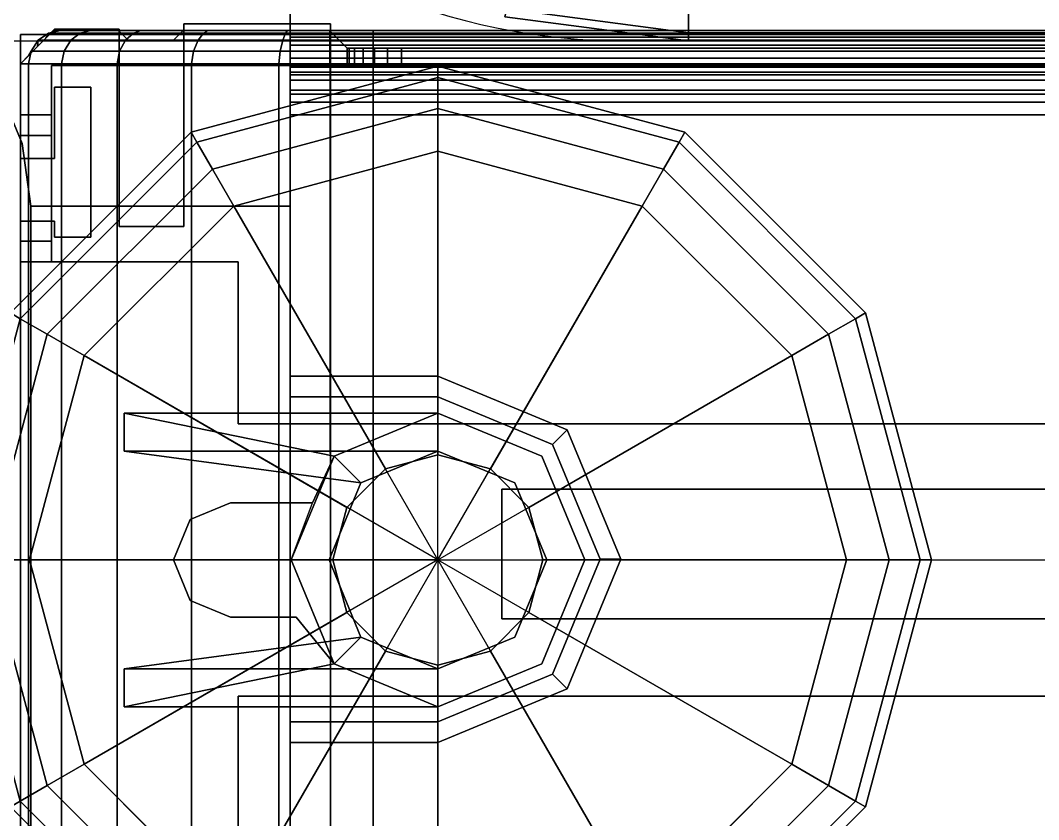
# Model space of a CAD drawing. Extents: x -170 to 1783, y -20 to 1205.
# Drawn here: x 430.321 to 432.285, y 285.136 to 286.676 of the extents above; entities that cross this region are included whole.
import ezdxf

# ---------------------------------------------------------------- set-up
doc = ezdxf.new("R2010")
doc.units = 0
doc.header["$LTSCALE"] = 96
doc.header["$MEASUREMENT"] = 0
for name, color, linetype in [('A-FURN-3-PANEL-GLIDE', 7, 'Continuous'), ('A-FURN-3-PANEL-GLIDE-HOUSING', 7, 'Continuous'), ('A-FURN-3-PANEL-RACE', 7, 'Continuous'), ('A-FURN-3-PANEL-SIDE1', 7, 'Continuous'), ('A-FURN-3-PANEL-TOPCAP', 7, 'Continuous'), ('A-FURN-3-PANEL-TRIM', 7, 'Continuous'), ('A-FURN-3-WKSF-TRIM', 7, 'Continuous'), ('A-FURN-P-PNLS', 7, 'Continuous'), ('A-FURN-P-PNLS-POWR', 7, 'Continuous'), ('A-FURN-P-WKSF', 7, 'Continuous'), ('AFUPN-3-SCGL', 7, 'Continuous'), ('AFUPN-P', 7, 'Continuous'), ('MAIN_FURN', 7, 'Continuous'), ('MAIN_PANEL', 7, 'Continuous'), ('MAIN_WKSURF', 7, 'Continuous')]:
    doc.layers.add(name, color=color, linetype=linetype)

# ---------------------------------------------------------------- blocks, each defined once
blk = doc.blocks.new('EC-EFP-444')
at = {"layer": 'A-FURN-3-PANEL-GLIDE', "color": 20, "linetype": 'Continuous'}
for points in [[(46.3098, 1.4649, 0.2464), (46.2908, 1.4759, 0.1642), (46.6391, 1.8242, 0.1642), (46.6501, 1.8052, 0.2464)], [(46.2908, 1.4759, 0.1642), (46.3098, 1.4649, 0.0821), (46.6501, 1.8052, 0.0821), (46.6391, 1.8242, 0.1642)], [(47.5799, 1.8052, 0.2464), (47.5909, 1.8242, 0.1642), (47.9392, 1.4759, 0.1642), (47.9202, 1.4649, 0.2464)], [(47.5909, 1.8242, 0.1642), (47.5799, 1.8052, 0.0821), (47.9202, 1.4649, 0.0821), (47.9392, 1.4759, 0.1642)], [(46.3619, 1.4348, 0.3065), (46.3098, 1.4649, 0.2464), (46.6501, 1.8052, 0.2464), (46.6802, 1.7531, 0.3065)], [(46.3098, 1.4649, 0.0821), (46.3619, 1.4348, 0.022), (46.6802, 1.7531, 0.022), (46.6501, 1.8052, 0.0821)], [(47.0138, 1.1754, 0.3285), (46.7213, 1.682, 0.3285), (47.115, 1.7875, 0.3285), (47.115, 1.2025, 0.3285)], [(47.115, 1.2025, 0.3285), (47.115, 1.7875, 0.3285), (47.5088, 1.682, 0.3285), (47.2163, 1.1754, 0.3285)], [(47.5498, 1.7531, 0.3065), (47.5799, 1.8052, 0.2464), (47.9202, 1.4649, 0.2464), (47.8681, 1.4348, 0.3065)], [(47.5799, 1.8052, 0.0821), (47.5498, 1.7531, 0.022), (47.8681, 1.4348, 0.022), (47.9202, 1.4649, 0.0821)], [(46.433, 1.3937, 0.3285), (46.3619, 1.4348, 0.3065), (46.6802, 1.7531, 0.3065), (46.7213, 1.682, 0.3285)], [(46.3619, 1.4348, 0.022), (46.433, 1.3937), (46.7213, 1.682), (46.6802, 1.7531, 0.022)], [(47.5088, 1.682, 0.3285), (47.5498, 1.7531, 0.3065), (47.8681, 1.4348, 0.3065), (47.797, 1.3937, 0.3285)], [(47.5498, 1.7531, 0.022), (47.5088, 1.682), (47.797, 1.3937), (47.8681, 1.4348, 0.022)], [(46.9396, 1.1013, 0.3285), (46.433, 1.3937, 0.3285), (46.7213, 1.682, 0.3285), (47.0138, 1.1754, 0.3285)], [(47.2163, 1.1754, 0.3285), (47.5088, 1.682, 0.3285), (47.797, 1.3937, 0.3285), (47.2904, 1.1013, 0.3285)], [(46.1853, 1, 0.2464), (46.1632, 1, 0.1642), (46.2908, 1.4759, 0.1642), (46.3098, 1.4649, 0.2464)], [(46.1632, 1, 0.1642), (46.1853, 1, 0.0821), (46.3098, 1.4649, 0.0821), (46.2908, 1.4759, 0.1642)], [(46.2454, 1, 0.3065), (46.1853, 1, 0.2464), (46.3098, 1.4649, 0.2464), (46.3619, 1.4348, 0.3065)], [(46.1853, 1, 0.0821), (46.2454, 1, 0.022), (46.3619, 1.4348, 0.022), (46.3098, 1.4649, 0.0821)], [(47.8681, 1.4348, 0.3065), (47.9202, 1.4649, 0.2464), (48.0447, 1, 0.2464), (47.9846, 1, 0.3065)], [(47.9202, 1.4649, 0.0821), (47.8681, 1.4348, 0.022), (47.9846, 1, 0.022), (48.0447, 1, 0.0821)], [(46.3275, 1, 0.3285), (46.2454, 1, 0.3065), (46.3619, 1.4348, 0.3065), (46.433, 1.3937, 0.3285)], [(46.2454, 1, 0.022), (46.3275, 1), (46.433, 1.3937), (46.3619, 1.4348, 0.022)], [(47.797, 1.3937, 0.3285), (47.8681, 1.4348, 0.3065), (47.9846, 1, 0.3065), (47.9025, 1, 0.3285)], [(47.8681, 1.4348, 0.022), (47.797, 1.3937), (47.9025, 1), (47.9846, 1, 0.022)], [(46.9125, 1, 0.3285), (46.3275, 1, 0.3285), (46.433, 1.3937, 0.3285), (46.9396, 1.1013, 0.3285)], [(47.2904, 1.1013, 0.3285), (47.797, 1.3937, 0.3285), (47.9025, 1, 0.3285), (47.3175, 1, 0.3285)], [(47.0138, 1.1754, 3.5747), (47.0138, 1.1754, 0.3285), (47.115, 1.2025, 0.3285), (47.115, 1.2025, 3.5747)], [(47.115, 1.2025, 3.5747), (47.115, 1.2025, 0.3285), (47.2163, 1.1754, 0.3285), (47.2163, 1.1754, 3.5747)], [(46.9396, 1.1013, 3.5747), (46.9396, 1.1013, 0.3285), (47.0138, 1.1754, 0.3285), (47.0138, 1.1754, 3.5747)], [(47.2163, 1.1754, 3.5747), (47.2163, 1.1754, 0.3285), (47.2904, 1.1013, 0.3285), (47.2904, 1.1013, 3.5747)], [(46.9125, 1, 3.5747), (46.9125, 1, 0.3285), (46.9396, 1.1013, 0.3285), (46.9396, 1.1013, 3.5747)], [(47.2904, 1.1013, 3.5747), (47.2904, 1.1013, 0.3285), (47.3175, 1, 0.3285), (47.3175, 1, 3.5747)], [(46.3098, 0.5351, 0.2464), (46.2908, 0.5241, 0.1642), (46.1632, 1, 0.1642), (46.1853, 1, 0.2464)], [(46.2908, 0.5241, 0.1642), (46.3098, 0.5351, 0.0821), (46.1853, 1, 0.0821), (46.1632, 1, 0.1642)], [(46.3619, 0.5652, 0.3065), (46.3098, 0.5351, 0.2464), (46.1853, 1, 0.2464), (46.2454, 1, 0.3065)], [(46.3098, 0.5351, 0.0821), (46.3619, 0.5652, 0.022), (46.2454, 1, 0.022), (46.1853, 1, 0.0821)], [(46.433, 0.6063, 0.3285), (46.3619, 0.5652, 0.3065), (46.2454, 1, 0.3065), (46.3275, 1, 0.3285)], [(46.3619, 0.5652, 0.022), (46.433, 0.6063), (46.3275, 1), (46.2454, 1, 0.022)], [(46.9396, 0.8988, 0.3285), (46.433, 0.6063, 0.3285), (46.3275, 1, 0.3285), (46.9125, 1, 0.3285)], [(46.9396, 0.8988, 3.5747), (46.9396, 0.8988, 0.3285), (46.9125, 1, 0.3285), (46.9125, 1, 3.5747)], [(47.3175, 1, 3.5747), (47.3175, 1, 0.3285), (47.2904, 0.8988, 0.3285), (47.2904, 0.8988, 3.5747)], [(47.3175, 1, 0.3285), (47.9025, 1, 0.3285), (47.797, 0.6063, 0.3285), (47.2904, 0.8988, 0.3285)], [(47.9025, 1, 0.3285), (47.9846, 1, 0.3065), (47.8681, 0.5652, 0.3065), (47.797, 0.6063, 0.3285)], [(47.9846, 1, 0.022), (47.9025, 1), (47.797, 0.6063), (47.8681, 0.5652, 0.022)], [(47.9846, 1, 0.3065), (48.0447, 1, 0.2464), (47.9202, 0.5351, 0.2464), (47.8681, 0.5652, 0.3065)], [(48.0447, 1, 0.0821), (47.9846, 1, 0.022), (47.8681, 0.5652, 0.022), (47.9202, 0.5351, 0.0821)], [(47.0138, 0.8246, 0.3285), (46.7213, 0.318, 0.3285), (46.433, 0.6063, 0.3285), (46.9396, 0.8988, 0.3285)], [(47.0138, 0.8246, 3.5747), (47.0138, 0.8246, 0.3285), (46.9396, 0.8988, 0.3285), (46.9396, 0.8988, 3.5747)], [(47.2904, 0.8988, 3.5747), (47.2904, 0.8988, 0.3285), (47.2163, 0.8246, 0.3285), (47.2163, 0.8246, 3.5747)], [(47.2904, 0.8988, 0.3285), (47.797, 0.6063, 0.3285), (47.5088, 0.318, 0.3285), (47.2163, 0.8246, 0.3285)], [(47.115, 0.7975, 0.3285), (47.115, 0.2125, 0.3285), (46.7213, 0.318, 0.3285), (47.0138, 0.8246, 0.3285)], [(47.115, 0.7975, 3.5747), (47.115, 0.7975, 0.3285), (47.0138, 0.8246, 0.3285), (47.0138, 0.8246, 3.5747)], [(47.2163, 0.8246, 3.5747), (47.2163, 0.8246, 0.3285), (47.115, 0.7975, 0.3285), (47.115, 0.7975, 3.5747)], [(47.2163, 0.8246, 0.3285), (47.5088, 0.318, 0.3285), (47.115, 0.2125, 0.3285), (47.115, 0.7975, 0.3285)], [(46.7213, 0.318, 0.3285), (46.6802, 0.2469, 0.3065), (46.3619, 0.5652, 0.3065), (46.433, 0.6063, 0.3285)], [(46.6802, 0.2469, 0.022), (46.7213, 0.318), (46.433, 0.6063), (46.3619, 0.5652, 0.022)], [(47.797, 0.6063, 0.3285), (47.8681, 0.5652, 0.3065), (47.5498, 0.2469, 0.3065), (47.5088, 0.318, 0.3285)], [(47.8681, 0.5652, 0.022), (47.797, 0.6063), (47.5088, 0.318), (47.5498, 0.2469, 0.022)], [(46.6802, 0.2469, 0.3065), (46.6501, 0.1948, 0.2464), (46.3098, 0.5351, 0.2464), (46.3619, 0.5652, 0.3065)], [(46.6501, 0.1948, 0.0821), (46.6802, 0.2469, 0.022), (46.3619, 0.5652, 0.022), (46.3098, 0.5351, 0.0821)], [(47.8681, 0.5652, 0.3065), (47.9202, 0.5351, 0.2464), (47.5799, 0.1948, 0.2464), (47.5498, 0.2469, 0.3065)], [(47.9202, 0.5351, 0.0821), (47.8681, 0.5652, 0.022), (47.5498, 0.2469, 0.022), (47.5799, 0.1948, 0.0821)], [(46.6501, 0.1948, 0.2464), (46.6391, 0.1758, 0.1642), (46.2908, 0.5241, 0.1642), (46.3098, 0.5351, 0.2464)], [(46.6391, 0.1758, 0.1642), (46.6501, 0.1948, 0.0821), (46.3098, 0.5351, 0.0821), (46.2908, 0.5241, 0.1642)], [(47.9202, 0.5351, 0.2464), (47.9392, 0.5241, 0.1642), (47.5909, 0.1758, 0.1642), (47.5799, 0.1948, 0.2464)], [(47.9392, 0.5241, 0.1642), (47.9202, 0.5351, 0.0821), (47.5799, 0.1948, 0.0821), (47.5909, 0.1758, 0.1642)], [(47.115, 0.2125, 0.3285), (47.115, 0.1304, 0.3065), (46.6802, 0.2469, 0.3065), (46.7213, 0.318, 0.3285)], [(47.115, 0.1304, 0.022), (47.115, 0.2125), (46.7213, 0.318), (46.6802, 0.2469, 0.022)], [(47.5088, 0.318, 0.3285), (47.5498, 0.2469, 0.3065), (47.115, 0.1304, 0.3065), (47.115, 0.2125, 0.3285)], [(47.5498, 0.2469, 0.022), (47.5088, 0.318), (47.115, 0.2125), (47.115, 0.1304, 0.022)], [(47.115, 0.1304, 0.3065), (47.115, 0.0703, 0.2464), (46.6501, 0.1948, 0.2464), (46.6802, 0.2469, 0.3065)], [(47.115, 0.0703, 0.0821), (47.115, 0.1304, 0.022), (46.6802, 0.2469, 0.022), (46.6501, 0.1948, 0.0821)], [(47.5498, 0.2469, 0.3065), (47.5799, 0.1948, 0.2464), (47.115, 0.0703, 0.2464), (47.115, 0.1304, 0.3065)], [(47.5799, 0.1948, 0.0821), (47.5498, 0.2469, 0.022), (47.115, 0.1304, 0.022), (47.115, 0.0703, 0.0821)], [(47.115, 0.0703, 0.2464), (47.115, 0.0483, 0.1642), (46.6391, 0.1758, 0.1642), (46.6501, 0.1948, 0.2464)], [(47.115, 0.0483, 0.1642), (47.115, 0.0703, 0.0821), (46.6501, 0.1948, 0.0821), (46.6391, 0.1758, 0.1642)], [(47.5799, 0.1948, 0.2464), (47.5909, 0.1758, 0.1642), (47.115, 0.0483, 0.1642), (47.115, 0.0703, 0.2464)], [(47.5909, 0.1758, 0.1642), (47.5799, 0.1948, 0.0821), (47.115, 0.0703, 0.0821), (47.115, 0.0483, 0.1642)]]:
    blk.add_3dface(points, dxfattribs=at)
at = {"layer": 'A-FURN-3-PANEL-GLIDE', "color": 20, "linetype": 'Continuous', "invisible_edges": 12}
for points in [[(47.115, 1), (47.115, 1.7875), (46.7213, 1.682)], [(47.115, 1), (47.5088, 1.682), (47.115, 1.7875)], [(47.115, 1), (46.7213, 1.682), (46.433, 1.3937)], [(47.115, 1), (47.797, 1.3937), (47.5088, 1.682)], [(47.115, 1), (46.433, 1.3937), (46.3275, 1)], [(47.115, 1), (47.9025, 1), (47.797, 1.3937)], [(47.115, 1), (46.3275, 1), (46.433, 0.6063)], [(47.115, 1), (46.433, 0.6063), (46.7213, 0.318)], [(47.115, 1), (46.7213, 0.318), (47.115, 0.2125)], [(47.115, 1), (47.115, 0.2125), (47.5088, 0.318)], [(47.115, 1), (47.5088, 0.318), (47.797, 0.6063)], [(47.115, 1), (47.797, 0.6063), (47.9025, 1)]]:
    blk.add_3dface(points, dxfattribs=at)
at = {"layer": 'A-FURN-3-PANEL-GLIDE-HOUSING', "color": 40, "linetype": 'Continuous'}
for points in [[(47.1152, 1.3517, 3.6147), (46.8656, 1.2483, 3.6147), (46.8656, 1.2483, 4.1997), (47.1152, 1.3517, 4.1997)], [(47.1152, 1.3517, 4.1997), (46.8656, 1.2483, 4.1997), (46.8939, 1.22, 4.2397), (47.1152, 1.3117, 4.2397)], [(47.1152, 1.3117, 3.5747), (46.8939, 1.22, 3.5747), (46.8656, 1.2483, 3.6147), (47.1152, 1.3517, 3.6147)], [(47.1152, 1.3517, 4.1997), (47.1152, 1.3117, 4.2397), (47.4, 1.3117, 4.2397), (47.4, 1.3517, 4.1997)], [(47.1152, 1.3517, 4.1997), (47.4, 1.3517, 4.1997), (47.4, 1.3517, 3.6147), (47.1152, 1.3517, 3.6147)], [(47.1152, 1.3117, 3.5747), (47.1152, 1.3517, 3.6147), (47.4, 1.3517, 3.6147), (47.4, 1.3117, 3.5747)], [(47.115, 1.283, 3.5747), (46.9149, 1.2001, 3.5747), (46.9149, 1.2001, 1.7347), (47.115, 1.283, 1.7347)], [(47.3151, 1.2001, 2.2447), (47.72, 1.283, 3.3867), (47.72, 1.283, 3.5747), (47.115, 1.283, 3.5747)], [(47.3151, 1.2001, 2.2447), (47.115, 1.283, 3.5747), (47.115, 1.283, 1.7347), (47.3151, 1.2001, 1.7347)], [(47.72, 1.21, 3.3867), (47.72, 1.283, 3.3867), (47.3151, 1.2001, 2.2447), (47.2635, 1.1485, 2.2447)], [(47.72, 1.21, 3.3867), (47.72, 1.21, 3.5747), (47.72, 1.283, 3.5747), (47.72, 1.283, 3.3867)], [(46.8656, 1.2483, 3.6147), (46.7622, 0.9987, 3.6147), (46.7622, 0.9987, 4.1997), (46.8656, 1.2483, 4.1997)], [(46.8656, 1.2483, 4.1997), (46.7622, 0.9987, 4.1997), (46.8022, 0.9987, 4.2397), (46.8939, 1.22, 4.2397)], [(46.8939, 1.22, 3.5747), (46.8022, 0.9987, 3.5747), (46.7622, 0.9987, 3.6147), (46.8656, 1.2483, 3.6147)], [(46.9149, 1.2001, 3.5747), (46.832, 1, 3.5747), (46.832, 1, 1.7347), (46.9149, 1.2001, 1.7347)], [(47.115, 1.21, 1.7347), (46.9665, 1.1485, 1.7347), (46.9665, 1.1485, 3.5747), (47.115, 1.21, 3.5747)], [(47.115, 1.21, 3.5747), (47.72, 1.21, 3.5747), (47.72, 1.21, 3.3867), (47.2635, 1.1485, 2.2447)], [(47.2635, 1.1485, 1.7347), (47.115, 1.21, 1.7347), (47.115, 1.21, 3.5747), (47.2635, 1.1485, 2.2447)], [(47.3151, 1.2001, 1.7347), (47.3884, 1.11, 1.7347), (47.3884, 1.11, 2.2447), (47.3151, 1.2001, 2.2447)], [(47.398, 1, 1.7347), (47.3151, 1.2001, 1.7347), (47.3151, 1.2001, 2.2447), (47.398, 1, 2.2447)], [(46.9665, 1.1485, 1.7347), (46.905, 1, 1.7347), (46.905, 1, 3.5747), (46.9665, 1.1485, 3.5747)], [(47.325, 1, 1.7347), (47.2635, 1.1485, 1.7347), (47.2635, 1.1485, 2.2447), (47.325, 1, 2.2447)], [(47.3884, 1.11, 2.2447), (47.3884, 1.11, 1.7347), (47.515, 1.11, 1.7347), (47.515, 1.11, 2.2447)], [(47.5928, 1.0778, 2.2447), (47.515, 1.11, 2.2447), (47.515, 1.11, 1.7347), (47.5928, 1.0778, 1.7347)], [(47.625, 1, 2.2447), (47.5928, 1.0778, 2.2447), (47.5928, 1.0778, 1.7347), (47.625, 1, 1.7347)], [(46.7622, 0.9987, 3.6147), (46.8656, 0.7491, 3.6147), (46.8656, 0.7491, 4.1997), (46.7622, 0.9987, 4.1997)], [(46.7622, 0.9987, 4.1997), (46.8656, 0.7491, 4.1997), (46.8939, 0.7773, 4.2397), (46.8022, 0.9987, 4.2397)], [(46.8022, 0.9987, 3.5747), (46.8939, 0.7773, 3.5747), (46.8656, 0.7491, 3.6147), (46.7622, 0.9987, 3.6147)], [(46.832, 1, 3.5747), (46.9149, 0.7999, 3.5747), (46.9149, 0.7999, 1.7347), (46.832, 1, 1.7347)], [(46.905, 1, 1.7347), (46.9665, 0.8515, 1.7347), (46.9665, 0.8515, 3.5747), (46.905, 1, 3.5747)], [(47.2635, 0.8515, 1.7347), (47.325, 1, 1.7347), (47.325, 1, 2.2447), (47.2635, 0.8515, 2.2447)], [(47.3151, 0.7999, 1.7347), (47.398, 1, 1.7347), (47.398, 1, 2.2447), (47.3151, 0.7999, 2.2447)], [(47.3151, 0.7999, 2.2447), (47.398, 1, 2.2447), (47.3568, 0.89, 2.2447)], [(47.5928, 0.9222, 2.2447), (47.625, 1, 2.2447), (47.625, 1, 1.7347), (47.5928, 0.9222, 1.7347)], [(47.515, 0.89, 2.2447), (47.5928, 0.9222, 2.2447), (47.5928, 0.9222, 1.7347), (47.515, 0.89, 1.7347)], [(47.3568, 0.89, 1.7347), (47.3151, 0.7999, 1.7347), (47.3151, 0.7999, 2.2447), (47.3568, 0.89, 2.2447)], [(47.515, 0.89, 1.7347), (47.3568, 0.89, 1.7347), (47.3568, 0.89, 2.2447), (47.515, 0.89, 2.2447)], [(46.9665, 0.8515, 1.7347), (47.115, 0.79, 1.7347), (47.115, 0.79, 3.5747), (46.9665, 0.8515, 3.5747)], [(47.72, 0.79, 3.3867), (47.72, 0.79, 3.5747), (47.115, 0.79, 3.5747), (47.2635, 0.8515, 2.2447)], [(47.115, 0.79, 1.7347), (47.2635, 0.8515, 1.7347), (47.2635, 0.8515, 2.2447), (47.115, 0.79, 3.5747)], [(47.72, 0.717, 3.3867), (47.72, 0.79, 3.3867), (47.2635, 0.8515, 2.2447), (47.3151, 0.7999, 2.2447)], [(46.9149, 0.7999, 3.5747), (47.115, 0.717, 3.5747), (47.115, 0.717, 1.7347), (46.9149, 0.7999, 1.7347)], [(47.3151, 0.7999, 2.2447), (47.115, 0.717, 3.5747), (47.72, 0.717, 3.5747), (47.72, 0.717, 3.3867)], [(47.115, 0.717, 3.5747), (47.3151, 0.7999, 2.2447), (47.3151, 0.7999, 1.7347), (47.115, 0.717, 1.7347)], [(47.72, 0.79, 3.5747), (47.72, 0.79, 3.3867), (47.72, 0.717, 3.3867), (47.72, 0.717, 3.5747)], [(46.8656, 0.7491, 4.1997), (47.1152, 0.6457, 4.1997), (47.1152, 0.6857, 4.2397), (46.8939, 0.7773, 4.2397)], [(46.8939, 0.7773, 3.5747), (47.1152, 0.6857, 3.5747), (47.1152, 0.6457, 3.6147), (46.8656, 0.7491, 3.6147)], [(46.8656, 0.7491, 3.6147), (47.1152, 0.6457, 3.6147), (47.1152, 0.6457, 4.1997), (46.8656, 0.7491, 4.1997)], [(47.4, 0.6457, 4.1997), (47.4, 0.6857, 4.2397), (47.1152, 0.6857, 4.2397), (47.1152, 0.6457, 4.1997)], [(47.4, 0.6857, 3.5747), (47.4, 0.6457, 3.6147), (47.1152, 0.6457, 3.6147), (47.1152, 0.6857, 3.5747)], [(47.4, 0.6457, 3.6147), (47.4, 0.6457, 4.1997), (47.1152, 0.6457, 4.1997), (47.1152, 0.6457, 3.6147)]]:
    blk.add_3dface(points, dxfattribs=at)
for points, invisible_edges in [([(46.8939, 1.22, 4.2397), (46.8939, 0.7773, 4.2397), (47.1152, 0.6857, 4.2397), (47.1152, 1.3117, 4.2397)], 5), ([(47.1152, 1.3117, 3.5747), (47.115, 1.283, 3.5747), (46.9149, 1.2001, 3.5747), (46.8939, 1.22, 3.5747)], 5), ([(47.4, 1.3117, 3.5747), (47.3998, 1.283, 3.5747), (47.115, 1.283, 3.5747), (47.1152, 1.3117, 3.5747)], 4), ([(47.4, 1.3117, 4.2397), (47.1152, 1.3117, 4.2397), (47.1152, 0.6857, 4.2397), (47.4, 0.6857, 4.2397)], 2), ([(47.115, 1.283, 1.7347), (46.9149, 1.2001, 1.7347), (46.9665, 1.1485, 1.7347), (47.115, 1.21, 1.7347)], 10), ([(47.115, 1.283, 3.5747), (47.115, 1.21, 3.5747), (46.9665, 1.1485, 3.5747), (46.9149, 1.2001, 3.5747)], 5), ([(47.3151, 1.2001, 1.7347), (47.115, 1.283, 1.7347), (47.115, 1.21, 1.7347), (47.2635, 1.1485, 1.7347)], 10), ([(47.72, 1.283, 3.5747), (47.72, 1.21, 3.5747), (47.115, 1.21, 3.5747), (47.115, 1.283, 3.5747)], 4), ([(46.8939, 1.22, 3.5747), (46.9149, 1.2001, 3.5747), (46.832, 1, 3.5747), (46.8022, 0.9987, 3.5747)], 5), ([(46.8022, 0.9987, 4.2397), (46.8939, 0.7773, 4.2397), (46.8939, 1.22, 4.2397)], 2), ([(46.9149, 1.2001, 1.7347), (46.832, 1, 1.7347), (46.905, 1, 1.7347), (46.9665, 1.1485, 1.7347)], 10), ([(46.9149, 1.2001, 3.5747), (46.9665, 1.1485, 3.5747), (46.905, 1, 3.5747), (46.832, 1, 3.5747)], 5), ([(47.325, 1, 1.7347), (47.398, 1, 1.7347), (47.3151, 1.2001, 1.7347), (47.2635, 1.1485, 1.7347)], 5), ([(47.398, 1, 2.2447), (47.325, 1, 2.2447), (47.2635, 1.1485, 2.2447), (47.3151, 1.2001, 2.2447)], 9), ([(47.398, 1, 1.7347), (47.3884, 1.11, 1.7347), (47.3151, 1.2001, 1.7347)], 1), ([(47.398, 1, 2.2447), (47.3151, 1.2001, 2.2447), (47.3884, 1.11, 2.2447)], 13), ([(47.398, 1, 1.7347), (47.515, 1.11, 1.7347), (47.3884, 1.11, 1.7347)], 13), ([(47.398, 1, 2.2447), (47.3884, 1.11, 2.2447), (47.515, 1.11, 2.2447)], 13), ([(47.398, 1, 1.7347), (47.515, 0.89, 1.7347), (47.515, 1.11, 1.7347)], 15), ([(47.398, 1, 2.2447), (47.515, 1.11, 2.2447), (47.515, 0.89, 2.2447)], 15), ([(47.515, 0.89, 1.7347), (47.5928, 0.9222, 1.7347), (47.5928, 1.0778, 1.7347), (47.515, 1.11, 1.7347)], 10), ([(47.515, 0.89, 2.2447), (47.515, 1.11, 2.2447), (47.5928, 1.0778, 2.2447), (47.5928, 0.9222, 2.2447)], 5), ([(47.5928, 0.9222, 2.2447), (47.5928, 1.0778, 2.2447), (47.625, 1, 2.2447)], 1), ([(47.5928, 0.9222, 1.7347), (47.625, 1, 1.7347), (47.5928, 1.0778, 1.7347)], 12), ([(46.8022, 0.9987, 3.5747), (46.832, 1, 3.5747), (46.9149, 0.7999, 3.5747), (46.8939, 0.7773, 3.5747)], 5), ([(46.905, 1, 1.7347), (46.832, 1, 1.7347), (46.9149, 0.7999, 1.7347), (46.9665, 0.8515, 1.7347)], 5), ([(46.9149, 0.7999, 3.5747), (46.832, 1, 3.5747), (46.905, 1, 3.5747), (46.9665, 0.8515, 3.5747)], 10), ([(47.2635, 0.8515, 1.7347), (47.3151, 0.7999, 1.7347), (47.398, 1, 1.7347), (47.325, 1, 1.7347)], 5), ([(47.3151, 0.7999, 2.2447), (47.2635, 0.8515, 2.2447), (47.325, 1, 2.2447), (47.398, 1, 2.2447)], 12), ([(47.3151, 0.7999, 1.7347), (47.3568, 0.89, 1.7347), (47.398, 1, 1.7347)], 2), ([(47.515, 0.89, 1.7347), (47.398, 1, 1.7347), (47.3568, 0.89, 1.7347)], 3), ([(47.515, 0.89, 2.2447), (47.3568, 0.89, 2.2447), (47.398, 1, 2.2447)], 14), ([(46.9665, 0.8515, 1.7347), (46.9149, 0.7999, 1.7347), (47.115, 0.717, 1.7347), (47.115, 0.79, 1.7347)], 5), ([(47.115, 0.79, 3.5747), (47.115, 0.717, 3.5747), (46.9149, 0.7999, 3.5747), (46.9665, 0.8515, 3.5747)], 5), ([(47.115, 0.79, 1.7347), (47.115, 0.717, 1.7347), (47.3151, 0.7999, 1.7347), (47.2635, 0.8515, 1.7347)], 5), ([(46.8939, 0.7773, 3.5747), (46.9149, 0.7999, 3.5747), (47.115, 0.717, 3.5747), (47.1152, 0.6857, 3.5747)], 5), ([(47.72, 0.79, 3.5747), (47.72, 0.717, 3.5747), (47.115, 0.717, 3.5747), (47.115, 0.79, 3.5747)], 4), ([(47.3998, 0.717, 3.5747), (47.4, 0.6857, 3.5747), (47.1152, 0.6857, 3.5747), (47.115, 0.717, 3.5747)], 4)]:
    blk.add_3dface(points, dxfattribs=dict(at, invisible_edges=invisible_edges))
at = {"layer": 'A-FURN-3-PANEL-RACE', "color": 40, "linetype": 'Continuous'}
for points, invisible_edges in [([(47.5, 1.2625, 0.3963), (47.5, 1.5745, 0.3963), (0.5, 1.5745, 0.3963), (45.902, 1.2625, 0.3963)], 6), ([(47.5, 1.2625, 0.4563), (45.902, 1.2625, 0.4563), (0.5, 1.5745, 0.4563), (47.5, 1.5745, 0.4563)], 6), ([(0.5, 0.7375, 0.4563), (2.098, 0.7375, 0.4563), (47.5, 0.4255, 0.4563), (0.5, 0.4255, 0.4563)], 6), ([(0.5, 0.7375, 0.3963), (0.5, 0.4255, 0.3963), (47.5, 0.4255, 0.3963), (2.098, 0.7375, 0.3963)], 6), ([(45.902, 0.7375, 0.4563), (47.5, 0.7375, 0.4563), (47.5, 0.4255, 0.4563), (2.098, 0.7375, 0.4563)], 12), ([(45.902, 0.7375, 0.3963), (2.098, 0.7375, 0.3963), (47.5, 0.4255, 0.3963), (47.5, 0.7375, 0.3963)], 3), ([(0.5, 0.4255, 0.3963), (0.08, 0.4255, 0.3963), (0.08, -0.0125, 0.3963), (47.92, -0.0125, 0.3963)], 8), ([(0.5, 0.4255, 0.4563), (47.86, 0.0475, 0.4563), (0.14, 0.0475, 0.4563), (0.14, 0.4255, 0.4563)], 1), ([(47.5, 0.4255, 0.3963), (0.5, 0.4255, 0.3963), (47.92, -0.0125, 0.3963), (47.92, 0.4255, 0.3963)], 3), ([(47.5, 0.4255, 0.4563), (47.86, 0.4255, 0.4563), (47.86, 0.0475, 0.4563), (0.5, 0.4255, 0.4563)], 12), ([(47.5, 0.4255, 0.3963), (47.92, 0.4255, 0.3963), (47.86, 0.4255, 0.4563), (47.5, 0.4255, 0.4563)], 2), ([(47.92, 0.4255, 0.3963), (47.92, 0.4255, 1.7894), (47.86, 0.4255, 1.7894), (47.86, 0.4255, 0.4563)], 8), ([(47.86, 0.4255, 1.7894), (47.86, 0.386, 1.7894), (47.86, 0.1819, 1.4986), (47.86, 0.4255, 0.4563)], 4), ([(47.86, 0.4255, 0.4563), (47.86, 0.1819, 1.4986), (47.86, 0.1425, 1.4986), (47.86, 0.0475, 0.4563)], 5), ([(47.86, 0.1425, 3.1951), (47.86, 0.4255, 3.245), (47.86, 0.4255, 3.515), (47.86, 0.0475, 3.515)], 8), ([(47.86, 0.4255, 3.515), (47.92, 0.4255, 3.515), (47.92, -0.0125, 3.515), (47.86, 0.0475, 3.515)], 4), ([(47.92, 0.386, 1.7894), (47.92, 0.4255, 1.7894), (47.92, 0.4255, 0.3963), (47.92, 0.1819, 1.4986)], 4), ([(47.92, 0.1819, 1.4986), (47.92, 0.4255, 0.3963), (47.92, -0.0125, 0.3963), (47.92, 0.1425, 1.4986)], 5), ([(47.92, 0.4255, 3.245), (47.92, 0.1425, 3.1951), (47.92, -0.0125, 3.515), (47.92, 0.4255, 3.515)], 2), ([(47.4, 0.1425, 4.1797), (47.4, 0.1179, 4.1764), (47.4, 0.1024, 4.2344), (47.4, 0.1425, 4.2397)], 2), ([(47.86, 0.0475, 0.4563), (47.86, 0.1425, 1.4986), (47.86, 0.1425, 3.1951), (47.86, 0.0475, 3.515)], 5), ([(47.92, 0.1425, 3.1951), (47.92, 0.1425, 1.4986), (47.92, -0.0125, 0.3963), (47.92, -0.0125, 3.515)], 10), ([(47.4, 0.1179, 4.1764), (47.4, 0.095, 4.1669), (47.4, 0.065, 4.2189), (47.4, 0.1024, 4.2344)], 10), ([(47.4, 0.095, 4.1669), (47.4, 0.0753, 4.1519), (47.4, 0.0329, 4.1943), (47.4, 0.065, 4.2189)], 10), ([(47.4, 0.0753, 4.1519), (47.4, 0.0602, 4.1322), (47.4, 0.0082, 4.1622), (47.4, 0.0329, 4.1943)], 10), ([(47.4, 0.0602, 4.1322), (47.4, 0.0507, 4.1093), (47.4, -0.0072, 4.1248), (47.4, 0.0082, 4.1622)], 10), ([(0.14, 0.0475, 0.4563), (47.86, 0.0475, 0.4563), (47.86, 0.0475, 3.515), (0.14, 0.0475, 3.515)], 4), ([(0.6, 0.0475, 3.515), (47.4, 0.0475, 3.515), (47.4, 0.0475, 4.0847), (0.6, 0.0475, 4.0847)], 1), ([(47.4, 0.0507, 4.1093), (47.4, 0.0475, 4.0847), (47.4, -0.0125, 4.0847), (47.4, -0.0072, 4.1248)], 10), ([(47.4, 0.0475, 3.515), (47.4, -0.0125, 3.515), (47.4, -0.0125, 4.0847), (47.4, 0.0475, 4.0847)], 4), ([(47.86, 0.0475, 3.515), (47.92, -0.0125, 3.515), (47.4, -0.0125, 3.515), (47.4, 0.0475, 3.515)], 1), ([(47.92, -0.0125, 3.515), (47.92, -0.0125, 0.3963), (0.08, -0.0125, 0.3963), (0.08, -0.0125, 3.515)], 8), ([(47.4, -0.0125, 4.0847), (47.4, -0.0125, 3.515), (0.6, -0.0125, 3.515), (0.6, -0.0125, 4.0847)], 2)]:
    blk.add_3dface(points, dxfattribs=dict(at, invisible_edges=invisible_edges))
for points in [[(47.5, 1.2625, 0.3963), (47.5, 1.2625, 0.4563), (47.5, 1.5745, 0.4563), (47.5, 1.5745, 0.3963)], [(47.5, 1.2625, 0.4563), (47.5, 1.2625, 0.3963), (45.902, 1.2625, 0.3963), (45.902, 1.2625, 0.4563)], [(47.5, 0.7375, 0.4563), (45.902, 0.7375, 0.4563), (45.902, 0.7375, 0.3963), (47.5, 0.7375, 0.3963)], [(47.5, 0.7375, 0.3963), (47.5, 0.4255, 0.3963), (47.5, 0.4255, 0.4563), (47.5, 0.7375, 0.4563)], [(47.86, 0.4255, 3.245), (47.92, 0.4255, 3.245), (47.92, 0.4255, 3.515), (47.86, 0.4255, 3.515)], [(47.92, 0.4255, 1.7894), (47.92, 0.386, 1.7894), (47.86, 0.386, 1.7894), (47.86, 0.4255, 1.7894)], [(47.86, 0.1425, 3.1951), (47.92, 0.1425, 3.1951), (47.92, 0.4255, 3.245), (47.86, 0.4255, 3.245)], [(47.92, 0.386, 1.7894), (47.92, 0.1819, 1.4986), (47.86, 0.1819, 1.4986), (47.86, 0.386, 1.7894)], [(47.92, 0.1819, 1.4986), (47.92, 0.1425, 1.4986), (47.86, 0.1425, 1.4986), (47.86, 0.1819, 1.4986)], [(47.4, 0.1425, 4.1797), (47.4, 0.1425, 4.2397), (0.6, 0.1425, 4.2397), (0.6, 0.1425, 4.1797)], [(47.4, 0.1425, 4.2397), (47.4, 0.1024, 4.2344), (0.6, 0.1024, 4.2344), (0.6, 0.1425, 4.2397)], [(0.6, 0.1425, 4.1797), (0.6, 0.1179, 4.1764), (47.4, 0.1179, 4.1764), (47.4, 0.1425, 4.1797)], [(47.86, 0.1425, 1.4986), (47.92, 0.1425, 1.4986), (47.92, 0.1425, 3.1951), (47.86, 0.1425, 3.1951)], [(0.6, 0.1179, 4.1764), (0.6, 0.095, 4.1669), (47.4, 0.095, 4.1669), (47.4, 0.1179, 4.1764)], [(47.4, 0.1024, 4.2344), (47.4, 0.065, 4.2189), (0.6, 0.065, 4.2189), (0.6, 0.1024, 4.2344)], [(0.6, 0.095, 4.1669), (0.6, 0.0753, 4.1519), (47.4, 0.0753, 4.1519), (47.4, 0.095, 4.1669)], [(0.6, 0.0753, 4.1519), (0.6, 0.0602, 4.1322), (47.4, 0.0602, 4.1322), (47.4, 0.0753, 4.1519)], [(47.4, 0.065, 4.2189), (47.4, 0.0329, 4.1943), (0.6, 0.0329, 4.1943), (0.6, 0.065, 4.2189)], [(0.6, 0.0602, 4.1322), (0.6, 0.0507, 4.1093), (47.4, 0.0507, 4.1093), (47.4, 0.0602, 4.1322)], [(0.6, 0.0507, 4.1093), (0.6, 0.0475, 4.0847), (47.4, 0.0475, 4.0847), (47.4, 0.0507, 4.1093)], [(47.4, 0.0329, 4.1943), (47.4, 0.0082, 4.1622), (0.6, 0.0082, 4.1622), (0.6, 0.0329, 4.1943)], [(47.4, 0.0082, 4.1622), (47.4, -0.0072, 4.1248), (0.6, -0.0072, 4.1248), (0.6, 0.0082, 4.1622)], [(47.4, -0.0072, 4.1248), (47.4, -0.0125, 4.0847), (0.6, -0.0125, 4.0847), (0.6, -0.0072, 4.1248)]]:
    blk.add_3dface(points, dxfattribs=at)
at = {"layer": 'A-FURN-3-PANEL-SIDE1', "color": 7, "linetype": 'Continuous'}
for points in [[(47.3224, 1.955, 43.7401), (47.3228, 0.045, 43.7401), (0.6776, 0.045, 43.7401), (0.6776, 1.955, 43.7401)], [(47.3224, 0.045, 4.2397), (47.3224, 1.955, 4.2397), (0.6776, 1.955, 4.2397), (0.6776, 0.045, 4.2397)], [(47.3228, 0.045, 43.7401), (47.3224, 1.955, 43.7401), (47.3224, 1.955, 4.2397), (47.3224, 0.045, 4.2397)], [(47.3228, 0.045, 43.7401), (47.3224, 0.045, 4.2397), (0.6776, 0.045, 4.2397), (0.6776, 0.045, 43.7401)]]:
    blk.add_3dface(points, dxfattribs=at)
at = {"layer": 'A-FURN-3-PANEL-TOPCAP', "color": 60, "linetype": 'Continuous'}
for points, invisible_edges in [([(47.324, 2.02, 43.635), (47.324, -0.02, 43.635), (47.606, -0.02, 43.635), (47.606, 2.02, 43.635)], 5), ([(47.606, 2.02, 43.635), (47.606, -0.02, 43.635), (47.6259, 0, 43.635), (47.6259, 2, 43.635)], 5), ([(47.711, 2, 43.635), (47.711, 0, 43.635), (47.731, -0.02, 43.635), (47.731, 2.02, 43.635)], 5), ([(47.856, -0.02, 43.635), (47.856, 2.02, 43.635), (47.731, 2.02, 43.635), (47.731, -0.02, 43.635)], 5), ([(47.8715, 2.0047, 43.635), (47.856, 2.02, 43.635), (47.856, -0.02, 43.635), (47.8715, -0.0047, 43.635)], 10), ([(47.8715, -0.0047, 43.635), (47.8871, 0.0106, 43.635), (47.8871, 1.9894, 43.635), (47.8715, 2.0047, 43.635)], 10), ([(47.711, 0, 43.635), (47.711, 2, 43.635), (47.6259, 2, 43.635), (47.6259, 0, 43.635)], 5), ([(47.9035, 1.9727, 43.635), (47.8871, 1.9894, 43.635), (47.8871, 0.0106, 43.635), (47.9035, 0.0273, 43.635)], 10), ([(47.9035, 0.0273, 43.635), (47.92, 0.044, 43.635), (47.92, 1.956, 43.635), (47.9035, 1.9727, 43.635)], 8), ([(0.815, 0.045, 43.7401), (0.815, -0.02, 43.7741), (47.185, 0.014, 43.7401), (47.185, 0.045, 43.7401)], 1), ([(47.185, -0.02, 43.7741), (47.185, 0.014, 43.7401), (0.815, 0.014, 43.7401), (0.815, -0.02, 43.7741)], 5), ([(47.185, -0.02, 43.7741), (47.221, -0.02, 43.7693), (47.2122, 0.014, 43.7365), (47.185, 0.014, 43.7401)], 10), ([(47.221, -0.02, 43.7693), (47.2545, -0.02, 43.7554), (47.2375, 0.014, 43.726), (47.2122, 0.014, 43.7365)], 10), ([(47.2545, -0.02, 43.7554), (47.2833, -0.02, 43.7333), (47.2593, 0.014, 43.7093), (47.2375, 0.014, 43.726)], 10), ([(47.2833, -0.02, 43.7333), (47.3054, -0.02, 43.7045), (47.276, 0.014, 43.6875), (47.2593, 0.014, 43.7093)], 10), ([(47.3054, -0.02, 43.7045), (47.3193, -0.02, 43.671), (47.2864, 0.014, 43.6622), (47.276, 0.014, 43.6875)], 10), ([(47.3193, -0.02, 43.671), (47.324, -0.02, 43.635), (47.29, 0.014, 43.635), (47.2864, 0.014, 43.6622)], 8), ([(0.76, -0.02, 44.161), (47.24, -0.02, 44.161), (47.24, 0, 44.141), (0.76, 0, 44.141)], 10), ([(47.24, 0, 44.056), (0.76, 0, 44.056), (0.76, 0, 44.141), (47.24, 0, 44.141)], 10), ([(0.76, 0, 44.056), (47.24, 0, 44.056), (47.24, -0.02, 44.036), (0.76, -0.02, 44.036)], 10), ([(47.3727, -0.02, 44.1426), (47.3676, 0, 44.1232), (47.24, 0, 44.141), (47.24, -0.02, 44.161)], 5), ([(47.3676, 0, 44.1232), (47.3456, 0, 44.0411), (47.24, 0, 44.056), (47.24, 0, 44.141)], 5), ([(47.3456, 0, 44.0411), (47.3404, -0.02, 44.0218), (47.24, -0.02, 44.036), (47.24, 0, 44.056)], 5), ([(47.4431, 0, 43.998), (47.4331, -0.02, 43.9807), (47.3404, -0.02, 44.0218), (47.3456, 0, 44.0411)], 5), ([(47.4856, 0, 44.0717), (47.4431, 0, 43.998), (47.3456, 0, 44.0411), (47.3676, 0, 44.1232)], 5), ([(47.4956, -0.02, 44.0891), (47.4856, 0, 44.0717), (47.3676, 0, 44.1232), (47.3727, -0.02, 44.1426)], 5), ([(47.5252, 0, 43.9301), (47.5111, -0.02, 43.9159), (47.4331, -0.02, 43.9807), (47.4431, 0, 43.998)], 5), ([(47.5854, 0, 43.9903), (47.5252, 0, 43.9301), (47.4431, 0, 43.998), (47.4856, 0, 44.0717)], 5), ([(47.5995, -0.02, 44.0044), (47.5854, 0, 43.9903), (47.4856, 0, 44.0717), (47.4956, -0.02, 44.0891)], 5), ([(47.5858, 0, 43.8424), (47.5685, -0.02, 43.8323), (47.5111, -0.02, 43.9159), (47.5252, 0, 43.9301)], 5), ([(47.6595, 0, 43.8849), (47.5858, 0, 43.8424), (47.5252, 0, 43.9301), (47.5854, 0, 43.9903)], 5), ([(47.6202, 0, 43.7415), (47.601, -0.02, 43.7363), (47.5685, -0.02, 43.8323), (47.5858, 0, 43.8424)], 5), ([(47.6768, -0.02, 43.8949), (47.6595, 0, 43.8849), (47.5854, 0, 43.9903), (47.5995, -0.02, 44.0044)], 5), ([(47.7024, 0, 43.7635), (47.6202, 0, 43.7415), (47.5858, 0, 43.8424), (47.6595, 0, 43.8849)], 5), ([(47.6259, 0, 43.635), (47.606, -0.02, 43.635), (47.601, -0.02, 43.7363), (47.6202, 0, 43.7415)], 4), ([(47.711, 0, 43.635), (47.6259, 0, 43.635), (47.6202, 0, 43.7415), (47.7024, 0, 43.7635)], 4), ([(47.7217, -0.02, 43.7687), (47.7024, 0, 43.7635), (47.6595, 0, 43.8849), (47.6768, -0.02, 43.8949)], 5), ([(47.731, -0.02, 43.635), (47.711, 0, 43.635), (47.7024, 0, 43.7635), (47.7217, -0.02, 43.7687)], 4), ([(0.76, -0.02, 44.161), (0.76, -0.02, 44.286), (47.24, -0.02, 44.286), (47.24, -0.02, 44.161)], 5), ([(47.185, -0.02, 43.7741), (0.815, -0.02, 43.7741), (0.76, -0.02, 44.036), (47.24, -0.02, 44.036)], 10), ([(47.185, -0.02, 43.7741), (47.24, -0.02, 44.036), (47.3404, -0.02, 44.0218), (47.221, -0.02, 43.7693)], 5), ([(47.4331, -0.02, 43.9807), (47.2545, -0.02, 43.7554), (47.221, -0.02, 43.7693), (47.3404, -0.02, 44.0218)], 5), ([(47.4051, -0.02, 44.2633), (47.3727, -0.02, 44.1426), (47.24, -0.02, 44.161), (47.24, -0.02, 44.286)], 5), ([(47.2545, -0.02, 43.7554), (47.4331, -0.02, 43.9807), (47.5111, -0.02, 43.9159), (47.2833, -0.02, 43.7333)], 5), ([(47.5685, -0.02, 43.8323), (47.3054, -0.02, 43.7045), (47.2833, -0.02, 43.7333), (47.5111, -0.02, 43.9159)], 5), ([(47.3054, -0.02, 43.7045), (47.5685, -0.02, 43.8323), (47.601, -0.02, 43.7363), (47.3193, -0.02, 43.671)], 5), ([(47.3193, -0.02, 43.671), (47.601, -0.02, 43.7363), (47.606, -0.02, 43.635), (47.324, -0.02, 43.635)], 1), ([(47.5581, -0.02, 44.1974), (47.4956, -0.02, 44.0891), (47.3727, -0.02, 44.1426), (47.4051, -0.02, 44.2633)], 5), ([(47.6879, -0.02, 44.0929), (47.5995, -0.02, 44.0044), (47.4956, -0.02, 44.0891), (47.5581, -0.02, 44.1974)], 5), ([(47.7851, -0.02, 43.9575), (47.6768, -0.02, 43.8949), (47.5995, -0.02, 44.0044), (47.6879, -0.02, 44.0929)], 5), ([(47.8425, -0.02, 43.8011), (47.7217, -0.02, 43.7687), (47.6768, -0.02, 43.8949), (47.7851, -0.02, 43.9575)], 5), ([(47.856, -0.02, 43.635), (47.731, -0.02, 43.635), (47.7217, -0.02, 43.7687), (47.8425, -0.02, 43.8011)], 4)]:
    blk.add_3dface(points, dxfattribs=dict(at, invisible_edges=invisible_edges))
for points in [[(0.76, 0.044, 44.35), (0.76, 1.956, 44.35), (47.24, 1.956, 44.35), (47.24, 0.044, 44.35)], [(47.4216, 0.044, 44.3252), (47.24, 0.044, 44.35), (47.24, 1.956, 44.35), (47.4216, 1.956, 44.3252)], [(47.5901, 0.044, 44.2528), (47.4216, 0.044, 44.3252), (47.4216, 1.956, 44.3252), (47.5901, 1.956, 44.2528)], [(47.7332, 0.044, 44.1382), (47.5901, 0.044, 44.2528), (47.5901, 1.956, 44.2528), (47.7332, 1.956, 44.1382)], [(47.8405, 0.044, 43.9895), (47.7332, 0.044, 44.1382), (47.7332, 1.956, 44.1382), (47.8405, 1.956, 43.9895)], [(47.9043, 0.044, 43.8177), (47.8405, 0.044, 43.9895), (47.8405, 1.956, 43.9895), (47.9043, 1.956, 43.8177)], [(47.92, 0.044, 43.635), (47.9043, 0.044, 43.8177), (47.9043, 1.956, 43.8177), (47.92, 1.956, 43.635)], [(0.76, 0.0195, 44.3451), (0.76, 0.044, 44.35), (47.24, 0.044, 44.35), (47.24, 0.0195, 44.3451)], [(47.185, 0.045, 43.7401), (47.185, 0.014, 43.7401), (47.2122, 0.014, 43.7365), (47.2122, 0.045, 43.7365)], [(47.2122, 0.045, 43.7365), (47.2122, 0.014, 43.7365), (47.2375, 0.014, 43.726), (47.2375, 0.045, 43.726)], [(47.2375, 0.045, 43.726), (47.2375, 0.014, 43.726), (47.2593, 0.014, 43.7093), (47.2593, 0.045, 43.7093)], [(47.4216, 0.044, 44.3252), (47.4194, 0.0195, 44.3203), (47.24, 0.0195, 44.3451), (47.24, 0.044, 44.35)], [(47.2593, 0.045, 43.7093), (47.2593, 0.014, 43.7093), (47.276, 0.014, 43.6875), (47.276, 0.045, 43.6875)], [(47.276, 0.045, 43.6875), (47.276, 0.014, 43.6875), (47.2864, 0.014, 43.6622), (47.2864, 0.045, 43.6622)], [(47.2864, 0.045, 43.6622), (47.2864, 0.014, 43.6622), (47.29, 0.014, 43.635), (47.29, 0.045, 43.635)], [(47.29, 0.014, 43.635), (47.324, -0.02, 43.635), (47.324, 0.045, 43.635), (47.29, 0.045, 43.635)], [(47.5901, 0.044, 44.2528), (47.5864, 0.0195, 44.248), (47.4194, 0.0195, 44.3203), (47.4216, 0.044, 44.3252)], [(47.7332, 0.044, 44.1382), (47.7287, 0.0195, 44.1337), (47.5864, 0.0195, 44.248), (47.5901, 0.044, 44.2528)], [(47.8405, 0.044, 43.9895), (47.8356, 0.0195, 43.9859), (47.7287, 0.0195, 44.1337), (47.7332, 0.044, 44.1382)], [(47.9043, 0.044, 43.8177), (47.8994, 0.0195, 43.8155), (47.8356, 0.0195, 43.9859), (47.8405, 0.044, 43.9895)], [(47.92, 0.044, 43.635), (47.9035, 0.0273, 43.635), (47.8994, 0.0195, 43.8155), (47.9043, 0.044, 43.8177)], [(47.9035, 0.0273, 43.635), (47.8871, 0.0106, 43.635), (47.8857, -0.0013, 43.8104), (47.8994, 0.0195, 43.8155)], [(0.76, -0.0013, 44.3313), (0.76, 0.0195, 44.3451), (47.24, 0.0195, 44.3451), (47.24, -0.0013, 44.3313)], [(47.4194, 0.0195, 44.3203), (47.4143, -0.0013, 44.3065), (47.24, -0.0013, 44.3313), (47.24, 0.0195, 44.3451)], [(47.5864, 0.0195, 44.248), (47.5775, -0.0013, 44.2349), (47.4143, -0.0013, 44.3065), (47.4194, 0.0195, 44.3203)], [(47.7287, 0.0195, 44.1337), (47.7172, -0.0013, 44.1222), (47.5775, -0.0013, 44.2349), (47.5864, 0.0195, 44.248)], [(47.8356, 0.0195, 43.9859), (47.8226, -0.0013, 43.977), (47.7172, -0.0013, 44.1222), (47.7287, 0.0195, 44.1337)], [(47.8994, 0.0195, 43.8155), (47.8857, -0.0013, 43.8104), (47.8226, -0.0013, 43.977), (47.8356, 0.0195, 43.9859)], [(47.8871, 0.0106, 43.635), (47.8715, -0.0047, 43.635), (47.8656, -0.0151, 43.8047), (47.8857, -0.0013, 43.8104)], [(0.76, -0.0151, 44.3105), (0.76, -0.0013, 44.3313), (47.24, -0.0013, 44.3313), (47.24, -0.0151, 44.3105)], [(0.76, -0.02, 44.286), (0.76, -0.0151, 44.3105), (47.24, -0.0151, 44.3105), (47.24, -0.02, 44.286)], [(47.4143, -0.0013, 44.3065), (47.4087, -0.0151, 44.2864), (47.24, -0.0151, 44.3105), (47.24, -0.0013, 44.3313)], [(47.4087, -0.0151, 44.2864), (47.4051, -0.02, 44.2633), (47.24, -0.02, 44.286), (47.24, -0.0151, 44.3105)], [(47.5669, -0.0151, 44.2168), (47.5581, -0.02, 44.1974), (47.4051, -0.02, 44.2633), (47.4087, -0.0151, 44.2864)], [(47.5775, -0.0013, 44.2349), (47.5669, -0.0151, 44.2168), (47.4087, -0.0151, 44.2864), (47.4143, -0.0013, 44.3065)], [(47.7022, -0.0151, 44.1072), (47.6879, -0.02, 44.0929), (47.5581, -0.02, 44.1974), (47.5669, -0.0151, 44.2168)], [(47.7172, -0.0013, 44.1222), (47.7022, -0.0151, 44.1072), (47.5669, -0.0151, 44.2168), (47.5775, -0.0013, 44.2349)], [(47.8045, -0.0151, 43.9663), (47.7851, -0.02, 43.9575), (47.6879, -0.02, 44.0929), (47.7022, -0.0151, 44.1072)], [(47.8226, -0.0013, 43.977), (47.8045, -0.0151, 43.9663), (47.7022, -0.0151, 44.1072), (47.7172, -0.0013, 44.1222)], [(47.8656, -0.0151, 43.8047), (47.8425, -0.02, 43.8011), (47.7851, -0.02, 43.9575), (47.8045, -0.0151, 43.9663)], [(47.8857, -0.0013, 43.8104), (47.8656, -0.0151, 43.8047), (47.8045, -0.0151, 43.9663), (47.8226, -0.0013, 43.977)], [(47.8715, -0.0047, 43.635), (47.856, -0.02, 43.635), (47.8425, -0.02, 43.8011), (47.8656, -0.0151, 43.8047)]]:
    blk.add_3dface(points, dxfattribs=at)
at = {"layer": 'A-FURN-3-PANEL-TRIM', "color": 60, "linetype": 'Continuous'}
for points in [[(47.4, 0.3185, 3.5747), (47.4, 2.1348, 3.5747), (47.4, 2.1348, 4.2397), (47.4, 0.3185, 4.2397)], [(47.9, 1.6815, 4.2397), (47.9, 1.6815, 3.5747), (47.9, 0.3185, 3.5747), (47.9, 0.3185, 4.2397)], [(47.9198, 1.6527, 43.635), (47.9198, 1.6527, 4.2397), (47.9198, 0.3473, 4.2397), (47.9198, 0.3473, 43.635)], [(47.8543, 0.3782, 4.2397), (47.7845, 0.3782, 4.2397), (47.7845, 0.3782, 43.635), (47.8543, 0.3782, 43.635)], [(47.7845, 0.3782, 43.635), (47.7845, 0.3782, 4.2397), (47.7845, 0.0891, 4.2397), (47.7845, 0.0891, 43.635)], [(47.8543, 0.3473, 43.635), (47.8543, 0.3473, 4.2397), (47.8543, 0.3782, 4.2397), (47.8543, 0.3782, 43.635)], [(47.7299, 0.3574, 4.2397), (47.605, 0.3574, 4.2397), (47.605, 0.3574, 43.635), (47.7299, 0.3574, 43.635)], [(47.605, 0.3574, 43.635), (47.605, 0.3574, 4.2397), (47.605, -0.0328, 4.2397), (47.605, -0.0328, 43.635)], [(47.7299, -0.0228, 43.635), (47.7299, -0.0228, 4.2397), (47.7299, 0.3574, 4.2397), (47.7299, 0.3574, 43.635)], [(47.9198, 0.3473, 4.2397), (47.8543, 0.3473, 4.2397), (47.8543, 0.3473, 43.635), (47.9198, 0.3473, 43.635)], [(47.9, 0.3185, 4.2397), (47.9, 0.3185, 4.013), (47.4, 0.3185, 4.013), (47.4, 0.3185, 4.2397)], [(47.4, -0.1348, 3.8013), (47.4, 0.3185, 3.8013), (47.4, 0.3185, 4.013), (47.4, -0.1348, 4.013)], [(47.4, 0.3185, 3.8013), (47.9, 0.3185, 3.8013), (47.9, 0.3185, 3.5747), (47.4, 0.3185, 3.5747)], [(47.9, 0.3185, 3.8013), (47.9163, 0.1973, 3.8013), (47.9163, 0.1973, 4.013), (47.9, 0.3185, 4.013)], [(47.8543, 0.2263, 4.2397), (47.9198, 0.2263, 4.2397), (47.9198, 0.2263, 43.635), (47.8543, 0.2263, 43.635)], [(47.8543, 0.0891, 43.635), (47.8543, 0.0891, 4.2397), (47.8543, 0.2263, 4.2397), (47.8543, 0.2263, 43.635)], [(47.9198, 0.2263, 43.635), (47.9198, 0.2263, 4.2397), (47.9198, 0.044, 4.2397), (47.92, 0.044, 43.635)], [(47.9163, 0.1973, 3.8013), (47.9639, 0.0847, 3.8013), (47.9639, 0.0847, 4.013), (47.9163, 0.1973, 4.013)], [(47.7845, 0.0891, 4.2397), (47.8543, 0.0891, 4.2397), (47.8543, 0.0891, 43.635), (47.7845, 0.0891, 43.635)], [(47.3224, -0.0328, 4.2397), (47.3224, 0.045, 4.2397), (47.3224, 0.045, 43.635), (47.3224, -0.0328, 43.635)], [(47.8543, -0.0228, 4.2397), (47.8543, -0.0228, 43.635), (47.92, 0.044, 43.635), (47.9198, 0.044, 4.2397)], [(47.605, -0.0328, 4.2397), (47.3224, -0.0328, 4.2397), (47.3224, -0.0328, 43.635), (47.605, -0.0328, 43.635)], [(47.8543, -0.0228, 4.2397), (47.7299, -0.0228, 4.2397), (47.7299, -0.0228, 43.635), (47.8543, -0.0228, 43.635)]]:
    blk.add_3dface(points, dxfattribs=at)
for points, invisible_edges in [([(47.4, 2.1348, 3.5747), (47.4, 0.3185, 3.5747), (47.9, 0.3185, 3.5747), (47.9, 1.6815, 3.5747)], 10), ([(47.4, 2.1348, 4.2397), (47.9, 1.6815, 4.2397), (47.9, 0.3185, 4.2397), (47.4, 0.3185, 4.2397)], 5), ([(47.605, -0.0328, 43.635), (47.3224, -0.0328, 43.635), (47.3224, 2.0328, 43.635), (47.605, 2.0328, 43.635)], 8), ([(47.8543, 1.6527, 43.635), (47.9198, 1.6527, 43.635), (47.9198, 0.3473, 43.635), (47.8543, 0.3473, 43.635)], 8), ([(47.7299, 0.3574, 43.635), (47.605, 0.3574, 43.635), (47.605, 1.6426, 43.635), (47.7299, 1.6426, 43.635)], 10), ([(47.8543, 0.3782, 43.635), (47.7845, 0.3782, 43.635), (47.7845, 1.6218, 43.635), (47.8543, 1.6218, 43.635)], 10), ([(47.9, 0.3185, 3.8013), (47.4, -0.1348, 3.8013), (47.9639, 0.0847, 3.8013), (47.9163, 0.1973, 3.8013)], 3), ([(47.9, 0.3185, 4.013), (47.9163, 0.1973, 4.013), (47.9639, 0.0847, 4.013), (47.4, -0.1348, 4.013)], 12), ([(47.9, 0.3185, 3.8013), (47.4, 0.3185, 3.8013), (47.4, -0.1348, 3.8013)], 12), ([(47.4, -0.1348, 4.013), (47.4, 0.3185, 4.013), (47.9, 0.3185, 4.013)], 12), ([(47.9198, 0.2263, 43.635), (47.92, 0.044, 43.635), (47.8543, -0.0228, 43.635), (47.8543, 0.2263, 43.635)], 4), ([(47.9639, 0.0847, 3.8013), (47.4, -0.1348, 3.8013), (48.0735, -0.1159, 3.8013), (48.0395, -0.0114, 3.8013)], 3), ([(47.9639, 0.0847, 4.013), (48.0395, -0.0114, 4.013), (48.0735, -0.1159, 4.013), (47.4, -0.1348, 4.013)], 12), ([(47.7845, 0.0891, 43.635), (47.8543, 0.0891, 43.635), (47.8543, -0.0228, 43.635), (47.7299, -0.0228, 43.635)], 10)]:
    blk.add_3dface(points, dxfattribs=dict(at, invisible_edges=invisible_edges))
at = {"layer": 'A-FURN-P-PNLS', "color": 60, "linetype": 'Continuous'}
blk.add_line((48, 0), (0, 0), dxfattribs=at)
at = {"layer": 'A-FURN-P-PNLS-POWR', "color": 1, "linetype": 'Continuous'}
blk.add_line((48, 1), (26, 1), dxfattribs=at)
blk = doc.blocks.new('EC-WS-424-T')
at = {"layer": 'A-FURN-3-WKSF-TRIM', "color": 40, "linetype": 'Continuous'}
for points in [[(1.368, 0, 28.882), (1.368, 0, 27.868), (46.632, 0, 27.868), (46.632, 0, 28.882)], [(1.368, -0.0158, 28.941), (1.368, 0, 28.882), (46.632, 0, 28.882), (46.632, -0.0158, 28.941)], [(1.368, 0, 27.868), (1.368, -0.0158, 27.809), (46.632, -0.0158, 27.809), (46.632, 0, 27.868)], [(46.632, -0.0158, 28.941), (46.632, 0, 28.882), (46.9861, -0.0466, 28.882), (46.982, -0.0619, 28.941)], [(46.632, 0, 28.882), (46.632, 0, 27.868), (46.9861, -0.0466, 27.868), (46.9861, -0.0466, 28.882)], [(46.632, 0, 27.868), (46.632, -0.0158, 27.809), (46.982, -0.0619, 27.809), (46.9861, -0.0466, 27.868)], [(1.368, -0.059, 28.9842), (1.368, -0.0158, 28.941), (46.632, -0.0158, 28.941), (46.632, -0.059, 28.9842)], [(1.368, -0.0158, 27.809), (1.368, -0.059, 27.7658), (46.632, -0.059, 27.7658), (46.632, -0.0158, 27.809)], [(46.632, -0.059, 28.9842), (46.632, -0.0158, 28.941), (46.982, -0.0619, 28.941), (46.9708, -0.1036, 28.9842)], [(46.632, -0.0158, 27.809), (46.632, -0.059, 27.7658), (46.9708, -0.1036, 27.7658), (46.982, -0.0619, 27.809)]]:
    blk.add_3dface(points, dxfattribs=at)
at = {"layer": 'A-FURN-P-WKSF', "color": 7, "linetype": 'Continuous'}
blk.add_line((1.25, 0), (46.75, 0), dxfattribs=at)
blk.add_arc((46.75, -1.25), 1.25, 0, 90, dxfattribs=at)
blk = doc.blocks.new('EC-FRMGL-412-F')
at = {"layer": 'AFUPN-3-SCGL', "color": 30, "linetype": 'Continuous', "invisible_edges": 2}
for points in [[(1, 1.125, 29.9986), (47, 1.125, 29.9986), (1, 1.125, 41.9986)], [(47, 1.125, 41.9986), (1, 1.125, 41.9986), (47, 1.125, 29.9986)], [(1, 0.875, 41.9986), (1, 1.125, 41.9986), (47, 0.875, 41.9986)], [(47, 1.125, 41.9986), (47, 0.875, 41.9986), (1, 1.125, 41.9986)], [(1, 0.875, 41.9986), (1, 0.875, 29.9986), (1, 1.125, 41.9986)], [(1, 1.125, 29.9986), (1, 1.125, 41.9986), (1, 0.875, 29.9986)], [(1, 1.125, 29.9986), (1, 0.875, 29.9986), (47, 1.125, 29.9986)], [(47, 0.875, 29.9986), (47, 1.125, 29.9986), (1, 0.875, 29.9986)], [(47, 0.875, 29.9986), (1, 0.875, 29.9986), (47, 0.875, 41.9986)], [(1, 0.875, 41.9986), (47, 0.875, 41.9986), (1, 0.875, 29.9986)]]:
    blk.add_3dface(points, dxfattribs=at)
at = {"layer": 'AFUPN-P', "color": 20, "linetype": 'Continuous'}
for p, q in [((1, 1.125), (1, 1.125)), ((47, 1.125), (1, 1.125)), ((1, 1.125), (1, 0.875)), ((1, 0.875), (47, 0.875))]:
    blk.add_line(p, q, dxfattribs=at)

msp = doc.modelspace()

# ---------------------------------------------------------------- block references
at = {"layer": 'MAIN_FURN', "color": 47, "linetype": 'Continuous'}
msp.add_blockref('EC-FRMGL-412-F', (430.24966, 284.64733, 15), dxfattribs=at)
at = {"layer": 'MAIN_PANEL', "color": 47, "linetype": 'Continuous', "rotation": 180}
msp.add_blockref('EC-EFP-444', (478.24146, 286.63599), dxfattribs=at)
at = {"layer": 'MAIN_WKSURF', "color": 47, "linetype": 'Continuous', "rotation": 180}
msp.add_blockref('EC-WS-424-T', (478.24146, 286.63599), dxfattribs=at)

doc.saveas('drawing.dxf')
